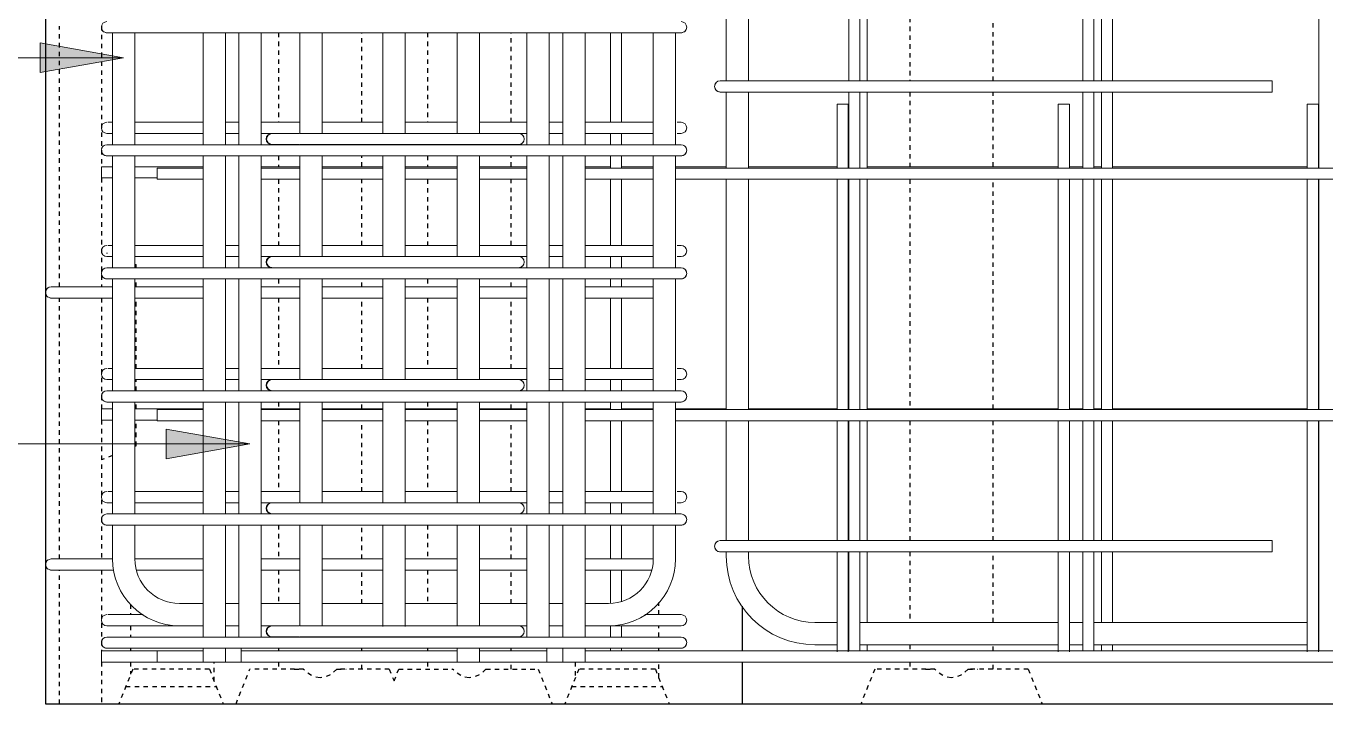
# Model space of a CAD drawing. Header units: millimetres. Extents: x -1209 to 17985, y -2296 to 18684.
# Drawn here: x 1075 to 2007, y -1395 to -909 of the extents above; entities that cross this region are included whole.
import ezdxf

# ---------------------------------------------------------------- set-up
doc = ezdxf.new("R2010")
doc.units = ezdxf.units.MM
doc.linetypes.add('Dash', pattern=[6.36, 3.18, -3.18])
for name, color, linetype, lineweight in [('A-WALL', 113, 'Continuous', 25), ('A-WALL-HDLN', 110, 'Dash', 25), ('S-RBAR', 171, 'Continuous', 18), ('S-RBAR-IDEN', 171, 'Continuous', 9)]:
    doc.layers.add(name, color=color, linetype=linetype, lineweight=lineweight)

msp = doc.modelspace()

# ---------------------------------------------------------------- hatches: boundary and pattern name
at = {"layer": 'S-RBAR-IDEN'}
for points in [[(1144.80383, -931.64159), (1084.80383, -921.06197), (1084.80383, -942.22121)], [(1235.40383, -1208.54556), (1175.40383, -1197.96594), (1175.40383, -1219.12518)]]:
    msp.add_hatch(color=256, dxfattribs=at).paths.add_polyline_path(points)

# ---------------------------------------------------------------- linework, layer by layer
at = {"layer": 'A-WALL'}
for p, q in [((1088.80383, 3040), (1088.80383, -1395)), ((1588.80383, -1357), (1588.80383, -1324.76193)), ((1588.80383, -1395), (1588.80383, -1365)), ((1088.80383, -1395), (2588.80383, -1395))]:
    msp.add_line(p, q, dxfattribs=at)
at = {"layer": 'A-WALL-HDLN'}
for p, q in [((1708.8071, -845.72581), (1708.8071, -948.23915)), ((1768.8071, -948.23915), (1768.8071, -845.72581)), ((1098.80641, -1095.95455), (1098.80641, -908.90909)), ((1128.80383, -908.90909), (1128.80383, -1009.81425)), ((1255.80383, -913.75), (1255.80383, -977.93359)), ((1315.80383, -977.93359), (1315.80383, -913.75)), ((1362.80383, -913.75), (1362.80383, -977.93359)), ((1422.80383, -977.93359), (1422.80383, -913.75)), ((1708.8071, -956.23915), (1708.8071, -1009.81425)), ((1768.8071, -1009.81425), (1768.8071, -956.23915)), ((1255.80383, -1002), (1255.80383, -1009.81425)), ((1315.80383, -1009.81425), (1315.80383, -1002)), ((1362.80383, -1002), (1362.80383, -1009.81425)), ((1422.80383, -1009.81425), (1422.80383, -1002)), ((1128.80383, -1017.81425), (1128.80383, -1095.95455)), ((1255.80383, -1018.81721), (1255.80383, -1066.18359)), ((1315.80383, -1066.18359), (1315.80383, -1018.81721)), ((1362.80383, -1018.81721), (1362.80383, -1066.18359)), ((1422.80383, -1066.18359), (1422.80383, -1018.81721)), ((1708.8071, -1018.81721), (1708.8071, -1183.40713)), ((1768.8071, -1183.40713), (1768.8071, -1018.81721)), ((1132.44479, -1071.45638), (1133.01666, -1071.68513)), ((1152.80383, -1079.6), (1153.80383, -1080)), ((1153.80383, -1082.25), (1153.80383, -1080)), ((1153.80383, -1095.95455), (1153.80383, -1090.25)), ((1255.80383, -1090.25), (1255.80383, -1095.95455)), ((1315.80383, -1095.95455), (1315.80383, -1090.25)), ((1362.80383, -1090.25), (1362.80383, -1095.95455)), ((1422.80383, -1095.95455), (1422.80383, -1090.25)), ((1098.80641, -1291), (1098.80641, -1103.95455)), ((1128.80383, -1103.95455), (1128.80383, -1183.40713)), ((1153.80383, -1154.43359), (1153.80383, -1103.95455)), ((1255.80383, -1103.95455), (1255.80383, -1154.43359)), ((1315.80383, -1154.43359), (1315.80383, -1103.95455)), ((1362.80383, -1103.95455), (1362.80383, -1154.43359)), ((1422.80383, -1154.43359), (1422.80383, -1103.95455)), ((1153.80383, -1170.5), (1153.80383, -1162.43359)), ((1153.80383, -1183.40713), (1153.80383, -1178.5)), ((1255.80383, -1178.5), (1255.80383, -1183.40713)), ((1315.80383, -1183.40713), (1315.80383, -1178.5)), ((1362.80383, -1178.5), (1362.80383, -1183.40713)), ((1422.80383, -1183.40713), (1422.80383, -1178.5)), ((1128.80383, -1191.40713), (1128.80383, -1291)), ((1153.80383, -1210), (1153.80383, -1191.40713)), ((1255.80383, -1191.9086), (1255.80383, -1242.68359)), ((1315.80383, -1242.68359), (1315.80383, -1191.9086)), ((1362.80383, -1191.9086), (1362.80383, -1242.68359)), ((1422.80383, -1242.68359), (1422.80383, -1191.9086)), ((1708.8071, -1191.9086), (1708.8071, -1277.88906)), ((1768.8071, -1277.88906), (1768.8071, -1191.9086)), ((1153.80383, -1210), (1152.80383, -1210.4)), ((1136.80383, -1216.8), (1128.85344, -1219.98016)), ((1255.80383, -1266.75), (1255.80383, -1291)), ((1315.80383, -1291), (1315.80383, -1266.75)), ((1362.80383, -1266.75), (1362.80383, -1291)), ((1422.80383, -1291), (1422.80383, -1266.75)), ((1708.8071, -1285.88906), (1708.8071, -1336.5)), ((1768.8071, -1336.5), (1768.8071, -1285.88906)), ((1098.80641, -1395), (1098.80641, -1299)), ((1128.80383, -1299), (1128.80383, -1357)), ((1255.80383, -1299), (1255.80383, -1322.93359)), ((1315.80383, -1322.93359), (1315.80383, -1299)), ((1362.80383, -1299), (1362.80383, -1322.93359)), ((1422.80383, -1322.93359), (1422.80383, -1299)), ((1149.80383, -1323.49477), (1149.80383, -1330.93359)), ((1528.80383, -1330.93359), (1528.80383, -1322.19154)), ((1149.80383, -1338.93359), (1149.80383, -1347)), ((1528.80383, -1347), (1528.80383, -1338.93359)), ((1149.80383, -1355), (1149.80383, -1357)), ((1255.80383, -1355), (1255.80383, -1357)), ((1315.80383, -1357), (1315.80383, -1355)), ((1362.80383, -1355), (1362.80383, -1357)), ((1422.80383, -1357), (1422.80383, -1355)), ((1528.80383, -1357), (1528.80383, -1355)), ((1708.8071, -1352.5), (1708.8071, -1357)), ((1768.8071, -1357), (1768.8071, -1352.5)), ((1128.80383, -1365), (1128.80383, -1394.95039)), ((1151.30383, -1370), (1141.32367, -1394.95039)), ((1149.80383, -1365), (1149.80383, -1373.62478)), ((1206.30383, -1370), (1151.30383, -1370)), ((1206.30383, -1370), (1216.28399, -1394.95039)), ((1209.80383, -1378.62478), (1209.80383, -1365)), ((1225.42367, -1394.95039), (1235.40383, -1370)), ((1273.81425, -1370), (1235.40383, -1370)), ((1255.80383, -1365), (1255.80383, -1370)), ((1267.20155, -1370), (1273.81425, -1370)), ((1297.79341, -1370), (1304.40611, -1370)), ((1335.40383, -1370), (1297.79341, -1370)), ((1315.80383, -1370), (1315.80383, -1365)), ((1335.40383, -1370), (1338.80383, -1378.5)), ((1338.80383, -1378.5), (1342.20383, -1370)), ((1342.20383, -1370), (1380.81425, -1370)), ((1362.80383, -1365), (1362.80383, -1370)), ((1374.20155, -1370), (1380.81425, -1370)), ((1404.79341, -1370), (1411.40611, -1370)), ((1404.79341, -1370), (1442.20383, -1370)), ((1422.80383, -1370), (1422.80383, -1365)), ((1442.20383, -1370), (1452.18399, -1394.95039)), ((1471.30383, -1370), (1461.32367, -1394.95039)), ((1468.80383, -1365), (1468.80383, -1376.12478)), ((1526.30383, -1370), (1471.30383, -1370)), ((1526.30383, -1370), (1536.28399, -1394.95039)), ((1528.80383, -1376.12478), (1528.80383, -1365)), ((1683.8071, -1370), (1673.8071, -1395)), ((1726.81752, -1370), (1683.8071, -1370)), ((1708.8071, -1365), (1708.8071, -1370)), ((1720.20482, -1370), (1726.81752, -1370)), ((1750.79668, -1370), (1757.40938, -1370)), ((1793.8071, -1370), (1750.79668, -1370)), ((1768.8071, -1370), (1768.8071, -1365)), ((1793.8071, -1370), (1803.8071, -1395)), ((1146.35392, -1382.5), (1211.25374, -1382.5)), ((1466.35392, -1382.5), (1531.25374, -1382.5))]:
    msp.add_line(p, q, dxfattribs=at)
at = {"layer": 'A-WALL-HDLN', "flags": 128}
for points in [[(1285.80383, -1376.25), (1282.72572, -1375.85417), (1279.68011, -1374.67088), (1276.69913, -1372.71259), (1273.81425, -1370)], [(1297.79341, -1370), (1294.90853, -1372.71259), (1291.92755, -1374.67088), (1288.88194, -1375.85417), (1285.80383, -1376.25)], [(1392.80383, -1376.25), (1389.72572, -1375.85417), (1386.68011, -1374.67088), (1383.69913, -1372.71259), (1380.81425, -1370)], [(1404.79341, -1370), (1401.90853, -1372.71259), (1398.92755, -1374.67088), (1395.88194, -1375.85417), (1392.80383, -1376.25)], [(1738.8071, -1376.25), (1735.72899, -1375.85417), (1732.68338, -1374.67088), (1729.7024, -1372.71259), (1726.81752, -1370)], [(1750.79668, -1370), (1747.9118, -1372.71259), (1744.93083, -1374.67088), (1741.88521, -1375.85417), (1738.8071, -1376.25)]]:
    msp.add_lwpolyline(points, dxfattribs=at)
at = {"layer": 'S-RBAR'}
for p, q in [((1577.21798, -845.72581), (1577.21798, -948.23915)), ((1593.21798, -845.72581), (1593.21798, -948.23915)), ((1665.09781, -948.23915), (1665.09781, -845.72581)), ((1673.09781, -948.23915), (1673.09781, -845.72581)), ((1678.20198, -948.23915), (1678.20198, -845.72581)), ((1832.98901, -948.23915), (1832.98901, -845.72581)), ((1840.98901, -948.23915), (1840.98901, -845.72581)), ((1846.32235, -948.23915), (1846.32235, -845.72581)), ((1854.32235, -948.23915), (1854.32235, -845.72581)), ((2002.44272, -1010.81721), (2002.44272, -845.72581)), ((1152.80383, -913.75), (1132.80383, -913.75)), ((1136.80383, -913.75), (1136.80383, -994)), ((1152.80383, -913.75), (1524.80383, -913.75)), ((1152.80383, -913.75), (1152.80383, -994)), ((1201.76348, -994), (1201.76348, -913.75)), ((1217.76348, -994), (1217.76348, -913.75)), ((1227.40383, -913.75), (1227.40383, -994)), ((1243.40383, -913.75), (1243.40383, -994)), ((1271.15383, -985.93359), (1271.15383, -913.75)), ((1287.15383, -985.93359), (1287.15383, -913.75)), ((1330.80383, -913.75), (1330.80383, -985.93359)), ((1346.80383, -913.75), (1346.80383, -985.93359)), ((1384.20383, -985.93359), (1384.20383, -913.75)), ((1400.20383, -985.93359), (1400.20383, -913.75)), ((1434.20383, -913.75), (1434.20383, -994)), ((1450.20383, -913.75), (1450.20383, -994)), ((1459.84418, -994), (1459.84418, -913.75)), ((1475.84418, -994), (1475.84418, -913.75)), ((1494.0816, -977.93359), (1494.0816, -913.75)), ((1502.0816, -977.93359), (1502.0816, -913.75)), ((1538.94597, -913.75), (1524.80383, -913.75)), ((1524.80383, -994), (1524.80383, -913.75)), ((1544.80383, -913.75), (1538.94597, -913.75)), ((1544.80383, -913.75), (1538.94597, -913.75)), ((1540.80383, -994), (1540.80383, -913.75)), ((1608.80383, -948.23915), (1572.80383, -948.23915)), ((1608.80383, -948.23915), (1968.80383, -948.23915)), ((1968.80383, -956.23915), (1968.80383, -948.23915)), ((1608.80383, -956.23915), (1572.80383, -956.23915)), ((1577.21798, -956.23915), (1577.21798, -1010.81721)), ((1593.21798, -956.23915), (1593.21798, -1010.81721)), ((1608.80383, -956.23915), (1968.80383, -956.23915)), ((1665.09781, -1010.81721), (1665.09781, -956.23915)), ((1673.09781, -1010.81721), (1673.09781, -956.23915)), ((1678.20198, -1010.81721), (1678.20198, -956.23915)), ((1832.98901, -1010.81721), (1832.98901, -956.23915)), ((1840.98901, -1010.81721), (1840.98901, -956.23915)), ((1846.32235, -1010.81721), (1846.32235, -956.23915)), ((1854.32235, -1010.81721), (1854.32235, -956.23915)), ((1664.77013, -965), (1656.77013, -965)), ((1656.77013, -1010.81721), (1656.77013, -965)), ((1664.77013, -1010.81721), (1664.77013, -965)), ((1823.39885, -965), (1815.39885, -965)), ((1815.39885, -1010.81721), (1815.39885, -965)), ((1823.39885, -1010.81721), (1823.39885, -965)), ((2002.02757, -965), (1994.02757, -965)), ((1994.02757, -1010.81721), (1994.02757, -965)), ((2002.02757, -1010.81721), (2002.02757, -965)), ((1133.48531, -977.93359), (1136.26863, -977.93359)), ((1201.76348, -977.93359), (1152.80383, -977.93359)), ((1227.40383, -977.93359), (1217.76348, -977.93359)), ((1271.15383, -977.93359), (1243.40383, -977.93359)), ((1330.80383, -977.93359), (1287.15383, -977.93359)), ((1384.20383, -977.93359), (1346.80383, -977.93359)), ((1434.20383, -977.93359), (1400.20383, -977.93359)), ((1459.84418, -977.93359), (1450.20383, -977.93359)), ((1524.80383, -977.93359), (1475.84418, -977.93359)), ((1541.9959, -977.93359), (1544.80383, -977.93359)), ((1132.80383, -985.93359), (1136.50361, -985.93359)), ((1201.76348, -985.93359), (1152.80383, -985.93359)), ((1227.40383, -985.93359), (1217.76348, -985.93359)), ((1251.01521, -985.93359), (1243.40383, -985.93359)), ((1271.01521, -985.93359), (1251.01521, -985.93359)), ((1271.41521, -985.93359), (1408.19784, -985.93359)), ((1428.19784, -985.93359), (1408.19784, -985.93359)), ((1434.20383, -985.93359), (1428.19784, -985.93359)), ((1459.84418, -985.93359), (1450.20383, -985.93359)), ((1524.80383, -985.93359), (1475.84418, -985.93359)), ((1494.0816, -994), (1494.0816, -985.93359)), ((1502.0816, -994), (1502.0816, -985.93359)), ((1541.9959, -985.93359), (1544.80383, -985.93359)), ((1152.80383, -994), (1132.80383, -994)), ((1152.80383, -994), (1524.80383, -994)), ((1256.87307, -993.93359), (1251.01521, -993.93359)), ((1271.01521, -993.93359), (1256.87307, -993.93359)), ((1271.41521, -993.93359), (1408.19784, -993.93359)), ((1428.19784, -993.93359), (1408.19784, -993.93359)), ((1544.80383, -994), (1524.80383, -994)), ((1544.80383, -994), (1524.80383, -994)), ((1152.80383, -1002), (1132.80383, -1002)), ((1136.80383, -1002), (1136.80383, -1082.25)), ((1152.80383, -1002), (1524.80383, -1002)), ((1152.80383, -1002), (1152.80383, -1082.25)), ((1201.76348, -1082.25), (1201.76348, -1002)), ((1217.76348, -1082.25), (1217.76348, -1002)), ((1227.40383, -1002), (1227.40383, -1082.25)), ((1243.40383, -1002), (1243.40383, -1082.25)), ((1271.15383, -1074.18359), (1271.15383, -1002)), ((1287.15383, -1074.18359), (1287.15383, -1002)), ((1330.80383, -1002), (1330.80383, -1074.18359)), ((1346.80383, -1002), (1346.80383, -1074.18359)), ((1384.20383, -1074.18359), (1384.20383, -1002)), ((1400.20383, -1074.18359), (1400.20383, -1002)), ((1434.20383, -1002), (1434.20383, -1082.25)), ((1450.20383, -1002), (1450.20383, -1082.25)), ((1459.84418, -1082.25), (1459.84418, -1002)), ((1475.84418, -1082.25), (1475.84418, -1002)), ((1494.0816, -1010.81721), (1494.0816, -1002)), ((1502.0816, -1010.81721), (1502.0816, -1002)), ((1538.94597, -1002), (1524.80383, -1002)), ((1524.80383, -1082.25), (1524.80383, -1002)), ((1544.80383, -1002), (1538.94597, -1002)), ((1544.80383, -1002), (1538.94597, -1002)), ((1540.80383, -1082.25), (1540.80383, -1002)), ((1128.80383, -1009.81425), (1136.80383, -1009.81425)), ((1128.80383, -1017.81425), (1128.80383, -1009.81425)), ((1152.80383, -1009.81425), (1201.76348, -1009.81425)), ((1168.80383, -1010.81721), (1201.76348, -1010.81721)), ((1168.80383, -1018.81721), (1168.80383, -1010.81721)), ((1243.40383, -1009.81425), (1271.15383, -1009.81425)), ((1243.40383, -1010.81721), (1271.15383, -1010.81721)), ((1287.15383, -1009.81425), (1330.80383, -1009.81425)), ((1287.15383, -1010.81721), (1330.80383, -1010.81721)), ((1346.80383, -1009.81425), (1384.20383, -1009.81425)), ((1346.80383, -1010.81721), (1384.20383, -1010.81721)), ((1400.20383, -1009.81425), (1434.20383, -1009.81425)), ((1400.20383, -1010.81721), (1434.20383, -1010.81721)), ((1475.84418, -1009.81425), (1494.0816, -1009.81425)), ((1475.84418, -1010.81721), (1524.80383, -1010.81721)), ((1502.0816, -1009.81425), (1524.80383, -1009.81425)), ((1540.80383, -1009.81425), (1577.21798, -1009.81425)), ((1540.80383, -1010.81721), (2518.80383, -1010.81721)), ((1593.21798, -1009.81425), (1656.77013, -1009.81425)), ((1678.20198, -1009.81425), (1815.39885, -1009.81425)), ((1823.39885, -1009.81425), (1832.98901, -1009.81425)), ((1840.98901, -1009.81425), (1846.32235, -1009.81425)), ((1854.32235, -1009.81425), (1994.02757, -1009.81425)), ((1128.80383, -1017.81425), (1136.80383, -1017.81425)), ((1152.80383, -1017.81425), (1168.80383, -1017.81425)), ((1168.80383, -1018.81721), (1201.76348, -1018.81721)), ((1243.40383, -1018.81721), (1271.15383, -1018.81721)), ((1287.15383, -1018.81721), (1330.80383, -1018.81721)), ((1346.80383, -1018.81721), (1384.20383, -1018.81721)), ((1400.20383, -1018.81721), (1434.20383, -1018.81721)), ((1475.84418, -1018.81721), (1524.80383, -1018.81721)), ((1494.0816, -1066.18359), (1494.0816, -1018.81721)), ((1502.0816, -1066.18359), (1502.0816, -1018.81721)), ((1540.80383, -1018.81721), (2518.80383, -1018.81721)), ((1577.21798, -1018.81721), (1577.21798, -1183.9086)), ((1593.21798, -1018.81721), (1593.21798, -1183.9086)), ((1656.77013, -1183.9086), (1656.77013, -1018.81721)), ((1664.77013, -1183.9086), (1664.77013, -1018.81721)), ((1665.09781, -1183.9086), (1665.09781, -1018.81721)), ((1673.09781, -1183.9086), (1673.09781, -1018.81721)), ((1678.20198, -1183.9086), (1678.20198, -1018.81721)), ((1815.39885, -1183.9086), (1815.39885, -1018.81721)), ((1823.39885, -1183.9086), (1823.39885, -1018.81721)), ((1832.98901, -1183.9086), (1832.98901, -1018.81721)), ((1840.98901, -1183.9086), (1840.98901, -1018.81721)), ((1846.32235, -1183.9086), (1846.32235, -1018.81721)), ((1854.32235, -1183.9086), (1854.32235, -1018.81721)), ((1994.02757, -1183.9086), (1994.02757, -1018.81721)), ((2002.02757, -1183.9086), (2002.02757, -1018.81721)), ((2002.44272, -1183.9086), (2002.44272, -1018.81721)), ((1133.48531, -1066.18359), (1136.26863, -1066.18359)), ((1201.76348, -1066.18359), (1152.80383, -1066.18359)), ((1227.40383, -1066.18359), (1217.76348, -1066.18359)), ((1271.15383, -1066.18359), (1243.40383, -1066.18359)), ((1330.80383, -1066.18359), (1287.15383, -1066.18359)), ((1384.20383, -1066.18359), (1346.80383, -1066.18359)), ((1434.20383, -1066.18359), (1400.20383, -1066.18359)), ((1459.84418, -1066.18359), (1450.20383, -1066.18359)), ((1524.80383, -1066.18359), (1475.84418, -1066.18359)), ((1541.9959, -1066.18359), (1544.80383, -1066.18359)), ((1132.80383, -1074.18359), (1136.50361, -1074.18359)), ((1201.76348, -1074.18359), (1152.80383, -1074.18359)), ((1227.40383, -1074.18359), (1217.76348, -1074.18359)), ((1251.01521, -1074.18359), (1243.40383, -1074.18359)), ((1271.01521, -1074.18359), (1251.01521, -1074.18359)), ((1271.41521, -1074.18359), (1408.19784, -1074.18359)), ((1428.19784, -1074.18359), (1408.19784, -1074.18359)), ((1434.20383, -1074.18359), (1428.19784, -1074.18359)), ((1459.84418, -1074.18359), (1450.20383, -1074.18359)), ((1524.80383, -1074.18359), (1475.84418, -1074.18359)), ((1494.0816, -1082.25), (1494.0816, -1074.18359)), ((1502.0816, -1082.25), (1502.0816, -1074.18359)), ((1541.9959, -1074.18359), (1544.80383, -1074.18359)), ((1152.80383, -1082.25), (1132.80383, -1082.25)), ((1152.80383, -1090.25), (1132.80383, -1090.25)), ((1136.80383, -1090.25), (1136.80383, -1170.5)), ((1152.80383, -1082.25), (1524.80383, -1082.25)), ((1152.80383, -1090.25), (1524.80383, -1090.25)), ((1152.80383, -1090.25), (1152.80383, -1170.5)), ((1201.76348, -1170.5), (1201.76348, -1090.25)), ((1217.76348, -1170.5), (1217.76348, -1090.25)), ((1227.40383, -1090.25), (1227.40383, -1170.5)), ((1243.40383, -1090.25), (1243.40383, -1170.5)), ((1256.87307, -1082.18359), (1251.01521, -1082.18359)), ((1271.01521, -1082.18359), (1256.87307, -1082.18359)), ((1271.15383, -1162.43359), (1271.15383, -1090.25)), ((1271.41521, -1082.18359), (1408.19784, -1082.18359)), ((1287.15383, -1162.43359), (1287.15383, -1090.25)), ((1330.80383, -1090.25), (1330.80383, -1162.43359)), ((1346.80383, -1090.25), (1346.80383, -1162.43359)), ((1384.20383, -1162.43359), (1384.20383, -1090.25)), ((1400.20383, -1162.43359), (1400.20383, -1090.25)), ((1428.19784, -1082.18359), (1408.19784, -1082.18359)), ((1434.20383, -1090.25), (1434.20383, -1170.5)), ((1450.20383, -1090.25), (1450.20383, -1170.5)), ((1459.84418, -1170.5), (1459.84418, -1090.25)), ((1475.84418, -1170.5), (1475.84418, -1090.25)), ((1494.0816, -1095.95455), (1494.0816, -1090.25)), ((1502.0816, -1095.95455), (1502.0816, -1090.25)), ((1544.80383, -1082.25), (1524.80383, -1082.25)), ((1544.80383, -1082.25), (1524.80383, -1082.25)), ((1538.94597, -1090.25), (1524.80383, -1090.25)), ((1524.80383, -1170.5), (1524.80383, -1090.25)), ((1544.80383, -1090.25), (1538.94597, -1090.25)), ((1544.80383, -1090.25), (1538.94597, -1090.25)), ((1540.80383, -1170.5), (1540.80383, -1090.25)), ((1112.80383, -1095.95455), (1092.80383, -1095.95455)), ((1112.80383, -1095.95455), (1136.80383, -1095.95455)), ((1152.80383, -1095.95455), (1201.76348, -1095.95455)), ((1243.40383, -1095.95455), (1271.15383, -1095.95455)), ((1287.15383, -1095.95455), (1330.80383, -1095.95455)), ((1346.80383, -1095.95455), (1384.20383, -1095.95455)), ((1400.20383, -1095.95455), (1434.20383, -1095.95455)), ((1475.84418, -1095.95455), (1524.80383, -1095.95455)), ((1112.80383, -1103.95455), (1092.80383, -1103.95455)), ((1112.80383, -1103.95455), (1136.80383, -1103.95455)), ((1152.80383, -1103.95455), (1201.76348, -1103.95455)), ((1243.40383, -1103.95455), (1271.15383, -1103.95455)), ((1287.15383, -1103.95455), (1330.80383, -1103.95455)), ((1346.80383, -1103.95455), (1384.20383, -1103.95455)), ((1400.20383, -1103.95455), (1434.20383, -1103.95455)), ((1475.84418, -1103.95455), (1524.80383, -1103.95455)), ((1494.0816, -1154.43359), (1494.0816, -1103.95455)), ((1502.0816, -1154.43359), (1502.0816, -1103.95455)), ((1133.48531, -1154.43359), (1136.26863, -1154.43359)), ((1201.76348, -1154.43359), (1152.80383, -1154.43359)), ((1227.40383, -1154.43359), (1217.76348, -1154.43359)), ((1271.15383, -1154.43359), (1243.40383, -1154.43359)), ((1330.80383, -1154.43359), (1287.15383, -1154.43359)), ((1384.20383, -1154.43359), (1346.80383, -1154.43359)), ((1434.20383, -1154.43359), (1400.20383, -1154.43359)), ((1459.84418, -1154.43359), (1450.20383, -1154.43359)), ((1524.80383, -1154.43359), (1475.84418, -1154.43359)), ((1541.9959, -1154.43359), (1544.80383, -1154.43359)), ((1132.80383, -1162.43359), (1136.50361, -1162.43359)), ((1201.76348, -1162.43359), (1152.80383, -1162.43359)), ((1227.40383, -1162.43359), (1217.76348, -1162.43359)), ((1251.01521, -1162.43359), (1243.40383, -1162.43359)), ((1271.01521, -1162.43359), (1251.01521, -1162.43359)), ((1271.41521, -1162.43359), (1408.19784, -1162.43359)), ((1428.19784, -1162.43359), (1408.19784, -1162.43359)), ((1434.20383, -1162.43359), (1428.19784, -1162.43359)), ((1459.84418, -1162.43359), (1450.20383, -1162.43359)), ((1524.80383, -1162.43359), (1475.84418, -1162.43359)), ((1494.0816, -1170.5), (1494.0816, -1162.43359)), ((1502.0816, -1170.5), (1502.0816, -1162.43359)), ((1541.9959, -1162.43359), (1544.80383, -1162.43359)), ((1152.80383, -1170.5), (1132.80383, -1170.5)), ((1152.80383, -1170.5), (1524.80383, -1170.5)), ((1256.87307, -1170.43359), (1251.01521, -1170.43359)), ((1271.01521, -1170.43359), (1256.87307, -1170.43359)), ((1271.41521, -1170.43359), (1408.19784, -1170.43359)), ((1428.19784, -1170.43359), (1408.19784, -1170.43359)), ((1544.80383, -1170.5), (1524.80383, -1170.5)), ((1544.80383, -1170.5), (1524.80383, -1170.5)), ((1128.80383, -1183.40713), (1136.80383, -1183.40713)), ((1128.80383, -1191.40713), (1128.80383, -1183.40713)), ((1152.80383, -1178.5), (1132.80383, -1178.5)), ((1136.80383, -1178.5), (1136.80383, -1258.75)), ((1152.80383, -1178.5), (1524.80383, -1178.5)), ((1152.80383, -1178.5), (1152.80383, -1258.75)), ((1152.80383, -1183.40713), (1201.76348, -1183.40713)), ((1201.76348, -1258.75), (1201.76348, -1178.5)), ((1217.76348, -1258.75), (1217.76348, -1178.5)), ((1227.40383, -1178.5), (1227.40383, -1258.75)), ((1243.40383, -1178.5), (1243.40383, -1258.75)), ((1243.40383, -1183.40713), (1271.15383, -1183.40713)), ((1271.15383, -1250.68359), (1271.15383, -1178.5)), ((1287.15383, -1250.68359), (1287.15383, -1178.5)), ((1287.15383, -1183.40713), (1330.80383, -1183.40713)), ((1330.80383, -1178.5), (1330.80383, -1250.68359)), ((1346.80383, -1178.5), (1346.80383, -1250.68359)), ((1346.80383, -1183.40713), (1384.20383, -1183.40713)), ((1384.20383, -1250.68359), (1384.20383, -1178.5)), ((1400.20383, -1250.68359), (1400.20383, -1178.5)), ((1400.20383, -1183.40713), (1434.20383, -1183.40713)), ((1434.20383, -1178.5), (1434.20383, -1258.75)), ((1450.20383, -1178.5), (1450.20383, -1258.75)), ((1459.84418, -1258.75), (1459.84418, -1178.5)), ((1475.84418, -1258.75), (1475.84418, -1178.5)), ((1475.84418, -1183.40713), (1494.0816, -1183.40713)), ((1494.0816, -1183.9086), (1494.0816, -1178.5)), ((1502.0816, -1183.9086), (1502.0816, -1178.5)), ((1502.0816, -1183.40713), (1524.80383, -1183.40713)), ((1538.94597, -1178.5), (1524.80383, -1178.5)), ((1524.80383, -1258.75), (1524.80383, -1178.5)), ((1544.80383, -1178.5), (1538.94597, -1178.5)), ((1544.80383, -1178.5), (1538.94597, -1178.5)), ((1540.80383, -1258.75), (1540.80383, -1178.5)), ((1540.80383, -1183.40713), (1577.21798, -1183.40713)), ((1593.21798, -1183.40713), (1656.77013, -1183.40713)), ((1678.20198, -1183.40713), (1815.39885, -1183.40713)), ((1823.39885, -1183.40713), (1832.98901, -1183.40713)), ((1840.98901, -1183.40713), (1846.32235, -1183.40713)), ((1854.32235, -1183.40713), (1994.02757, -1183.40713)), ((1128.80383, -1191.40713), (1136.80383, -1191.40713)), ((1152.80383, -1191.40713), (1168.80383, -1191.40713)), ((1168.80383, -1183.9086), (1201.76348, -1183.9086)), ((1168.80383, -1191.9086), (1168.80383, -1183.9086)), ((1168.80383, -1191.9086), (1201.76348, -1191.9086)), ((1243.40383, -1183.9086), (1271.15383, -1183.9086)), ((1243.40383, -1191.9086), (1271.15383, -1191.9086)), ((1287.15383, -1183.9086), (1330.80383, -1183.9086)), ((1287.15383, -1191.9086), (1330.80383, -1191.9086)), ((1346.80383, -1183.9086), (1384.20383, -1183.9086)), ((1346.80383, -1191.9086), (1384.20383, -1191.9086)), ((1400.20383, -1183.9086), (1434.20383, -1183.9086)), ((1400.20383, -1191.9086), (1434.20383, -1191.9086)), ((1475.84418, -1183.9086), (1524.80383, -1183.9086)), ((1475.84418, -1191.9086), (1524.80383, -1191.9086)), ((1494.0816, -1242.68359), (1494.0816, -1191.9086)), ((1502.0816, -1242.68359), (1502.0816, -1191.9086)), ((1540.80383, -1183.9086), (2518.80383, -1183.9086)), ((1540.80383, -1191.9086), (2518.80383, -1191.9086)), ((1577.21798, -1191.9086), (1577.21798, -1277.88906)), ((1593.21798, -1191.9086), (1593.21798, -1277.88906)), ((1656.77013, -1277.88906), (1656.77013, -1191.9086)), ((1664.77013, -1277.88906), (1664.77013, -1191.9086)), ((1665.09781, -1277.88906), (1665.09781, -1191.9086)), ((1673.09781, -1277.88906), (1673.09781, -1191.9086)), ((1678.20198, -1277.88906), (1678.20198, -1191.9086)), ((1815.39885, -1277.88906), (1815.39885, -1191.9086)), ((1823.39885, -1277.88906), (1823.39885, -1191.9086)), ((1832.98901, -1277.88906), (1832.98901, -1191.9086)), ((1840.98901, -1277.88906), (1840.98901, -1191.9086)), ((1846.32235, -1277.88906), (1846.32235, -1191.9086)), ((1854.32235, -1277.88906), (1854.32235, -1191.9086)), ((1994.02757, -1325), (1994.02757, -1191.9086)), ((2002.02757, -1325), (2002.02757, -1191.9086)), ((2002.44272, -1357), (2002.44272, -1191.9086)), ((1133.48531, -1242.68359), (1136.26863, -1242.68359)), ((1201.76348, -1242.68359), (1152.80383, -1242.68359)), ((1227.40383, -1242.68359), (1217.76348, -1242.68359)), ((1271.15383, -1242.68359), (1243.40383, -1242.68359)), ((1330.80383, -1242.68359), (1287.15383, -1242.68359)), ((1384.20383, -1242.68359), (1346.80383, -1242.68359)), ((1434.20383, -1242.68359), (1400.20383, -1242.68359)), ((1459.84418, -1242.68359), (1450.20383, -1242.68359)), ((1524.80383, -1242.68359), (1475.84418, -1242.68359)), ((1541.9959, -1242.68359), (1544.80383, -1242.68359)), ((1132.80383, -1250.68359), (1136.50361, -1250.68359)), ((1201.76348, -1250.68359), (1152.80383, -1250.68359)), ((1227.40383, -1250.68359), (1217.76348, -1250.68359)), ((1251.01521, -1250.68359), (1243.40383, -1250.68359)), ((1271.01521, -1250.68359), (1251.01521, -1250.68359)), ((1271.41521, -1250.68359), (1408.19784, -1250.68359)), ((1428.19784, -1250.68359), (1408.19784, -1250.68359)), ((1434.20383, -1250.68359), (1428.19784, -1250.68359)), ((1459.84418, -1250.68359), (1450.20383, -1250.68359)), ((1524.80383, -1250.68359), (1475.84418, -1250.68359)), ((1494.0816, -1258.75), (1494.0816, -1250.68359)), ((1502.0816, -1258.75), (1502.0816, -1250.68359)), ((1541.9959, -1250.68359), (1544.80383, -1250.68359)), ((1152.80383, -1258.75), (1132.80383, -1258.75)), ((1152.80383, -1266.75), (1132.80383, -1266.75)), ((1136.80383, -1266.75), (1136.80383, -1290.93359)), ((1152.80383, -1258.75), (1524.80383, -1258.75)), ((1152.80383, -1266.75), (1524.80383, -1266.75)), ((1152.80383, -1266.75), (1152.80383, -1290.93359)), ((1201.76348, -1347), (1201.76348, -1266.75)), ((1217.76348, -1347), (1217.76348, -1266.75)), ((1227.40383, -1266.75), (1227.40383, -1307)), ((1243.40383, -1266.75), (1243.40383, -1307)), ((1256.87307, -1258.68359), (1251.01521, -1258.68359)), ((1271.01521, -1258.68359), (1256.87307, -1258.68359)), ((1271.15383, -1338.93359), (1271.15383, -1266.75)), ((1271.41521, -1258.68359), (1408.19784, -1258.68359)), ((1287.15383, -1338.93359), (1287.15383, -1266.75)), ((1330.80383, -1266.75), (1330.80383, -1307)), ((1346.80383, -1266.75), (1346.80383, -1307)), ((1384.20383, -1338.93359), (1384.20383, -1266.75)), ((1400.20383, -1338.93359), (1400.20383, -1266.75)), ((1428.19784, -1258.68359), (1408.19784, -1258.68359)), ((1434.20383, -1266.75), (1434.20383, -1307)), ((1450.20383, -1266.75), (1450.20383, -1307)), ((1459.84418, -1347), (1459.84418, -1266.75)), ((1475.84418, -1347), (1475.84418, -1266.75)), ((1494.0816, -1291), (1494.0816, -1266.75)), ((1502.0816, -1291), (1502.0816, -1266.75)), ((1544.80383, -1258.75), (1524.80383, -1258.75)), ((1544.80383, -1258.75), (1524.80383, -1258.75)), ((1538.94597, -1266.75), (1524.80383, -1266.75)), ((1524.80383, -1290.93359), (1524.80383, -1266.75)), ((1544.80383, -1266.75), (1538.94597, -1266.75)), ((1544.80383, -1266.75), (1538.94597, -1266.75)), ((1540.80383, -1290.93359), (1540.80383, -1266.75)), ((1608.80383, -1277.88906), (1572.80383, -1277.88906)), ((1608.80383, -1285.88906), (1572.80383, -1285.88906)), ((1577.21798, -1285.88906), (1577.21798, -1289)), ((1593.21798, -1285.88906), (1593.21798, -1289)), ((1608.80383, -1277.88906), (1968.80383, -1277.88906)), ((1608.80383, -1285.88906), (1968.80383, -1285.88906)), ((1656.77013, -1325), (1656.77013, -1285.88906)), ((1664.77013, -1325), (1664.77013, -1285.88906)), ((1665.09781, -1357), (1665.09781, -1285.88906)), ((1673.09781, -1357), (1673.09781, -1285.88906)), ((1678.20198, -1336.5), (1678.20198, -1285.88906)), ((1815.39885, -1325), (1815.39885, -1285.88906)), ((1823.39885, -1325), (1823.39885, -1285.88906)), ((1832.98901, -1357), (1832.98901, -1285.88906)), ((1840.98901, -1357), (1840.98901, -1285.88906)), ((1846.32235, -1336.5), (1846.32235, -1285.88906)), ((1854.32235, -1336.5), (1854.32235, -1285.88906)), ((1968.80383, -1285.88906), (1968.80383, -1277.88906)), ((1112.80383, -1291), (1092.80383, -1291)), ((1112.80383, -1291), (1136.81257, -1291)), ((1152.72705, -1291), (1201.76348, -1291)), ((1243.40383, -1291), (1271.15383, -1291)), ((1287.15383, -1291), (1330.80383, -1291)), ((1346.80383, -1291), (1384.20383, -1291)), ((1400.20383, -1291), (1434.20383, -1291)), ((1475.84418, -1291), (1524.88061, -1291)), ((1112.80383, -1299), (1092.80383, -1299)), ((1112.80383, -1299), (1137.86579, -1299)), ((1153.86579, -1299), (1201.76348, -1299)), ((1243.40383, -1299), (1271.15383, -1299)), ((1287.15383, -1299), (1330.80383, -1299)), ((1346.80383, -1299), (1384.20383, -1299)), ((1400.20383, -1299), (1434.20383, -1299)), ((1475.84418, -1299), (1523.74187, -1299)), ((1494.0816, -1322.76537), (1494.0816, -1299)), ((1502.0816, -1321.43084), (1502.0816, -1299)), ((1227.40383, -1347), (1227.40383, -1307)), ((1243.40383, -1347), (1243.40383, -1307)), ((1330.80383, -1339.54531), (1330.80383, -1307)), ((1346.80383, -1339.54531), (1346.80383, -1307)), ((1434.20383, -1347), (1434.20383, -1307)), ((1450.20383, -1347), (1450.20383, -1307)), ((1184.80383, -1322.93359), (1201.76348, -1322.93359)), ((1217.76348, -1322.93359), (1227.40383, -1322.93359)), ((1243.40383, -1322.93359), (1271.15383, -1322.93359)), ((1287.15383, -1322.93359), (1330.80383, -1322.93359)), ((1346.80383, -1322.93359), (1384.20383, -1322.93359)), ((1400.20383, -1322.93359), (1434.20383, -1322.93359)), ((1450.20383, -1322.93359), (1459.84418, -1322.93359)), ((1475.84418, -1322.93359), (1492.80383, -1322.93359)), ((1133.48531, -1330.93359), (1138.66169, -1330.93359)), ((1138.66169, -1330.93359), (1152.80383, -1330.93359)), ((1158.75878, -1330.93359), (1152.80383, -1330.93359)), ((1524.80383, -1330.93359), (1518.84888, -1330.93359)), ((1524.80383, -1330.93359), (1538.94597, -1330.93359)), ((1538.94597, -1330.93359), (1544.80383, -1330.93359)), ((1656.77013, -1325), (1656.77013, -1357.65878)), ((1664.77013, -1325), (1664.77013, -1357.65878)), ((1815.39885, -1325), (1815.39885, -1357.65878)), ((1823.39885, -1325), (1823.39885, -1357.65878)), ((1994.02757, -1325), (1994.02757, -1357.65878)), ((2002.02757, -1325), (2002.02757, -1357.65878)), ((1132.80383, -1338.93359), (1152.80383, -1338.93359)), ((1184.80383, -1338.93359), (1152.80383, -1338.93359)), ((1184.80383, -1338.93359), (1201.76348, -1338.93359)), ((1217.76348, -1338.93359), (1227.40383, -1338.93359)), ((1243.40383, -1338.93359), (1251.01521, -1338.93359)), ((1271.01521, -1338.93359), (1251.01521, -1338.93359)), ((1271.41521, -1338.93359), (1408.19784, -1338.93359)), ((1428.19784, -1338.93359), (1408.19784, -1338.93359)), ((1428.19784, -1338.93359), (1434.20383, -1338.93359)), ((1450.20383, -1338.93359), (1459.84418, -1338.93359)), ((1475.84418, -1338.93359), (1492.80383, -1338.93359)), ((1524.80383, -1338.93359), (1492.80383, -1338.93359)), ((1494.0816, -1347), (1494.0816, -1338.93359)), ((1502.0816, -1347), (1502.0816, -1338.93359)), ((1524.80383, -1338.93359), (1544.80383, -1338.93359)), ((1640.71798, -1336.5), (1656.77013, -1336.5)), ((1673.09781, -1336.5), (1815.39885, -1336.5)), ((1823.39885, -1336.5), (1832.98901, -1336.5)), ((1840.98901, -1336.5), (1994.02757, -1336.5)), ((1152.80383, -1347), (1132.80383, -1347)), ((1152.80383, -1347), (1524.80383, -1347)), ((1256.87307, -1346.93359), (1251.01521, -1346.93359)), ((1271.01521, -1346.93359), (1256.87307, -1346.93359)), ((1271.41521, -1346.93359), (1408.19784, -1346.93359)), ((1428.19784, -1346.93359), (1408.19784, -1346.93359)), ((1544.80383, -1347), (1524.80383, -1347)), ((1544.80383, -1347), (1524.80383, -1347)), ((1128.80383, -1357), (1168.80383, -1357)), ((1128.80383, -1365), (1128.80383, -1357)), ((1152.80383, -1355), (1132.80383, -1355)), ((1152.80383, -1355), (1524.80383, -1355)), ((1168.80383, -1357), (1201.76348, -1357)), ((1168.80383, -1365), (1168.80383, -1357)), ((1201.76348, -1365), (1201.76348, -1355)), ((1217.76348, -1365), (1217.76348, -1355)), ((1229.17374, -1365), (1229.17374, -1355)), ((1229.17374, -1357), (1384.20383, -1357)), ((1384.20383, -1365), (1384.20383, -1355)), ((1400.20383, -1365), (1400.20383, -1355)), ((1400.20383, -1357), (1448.43392, -1357)), ((1448.43392, -1365), (1448.43392, -1355)), ((1459.84418, -1365), (1459.84418, -1355)), ((1475.84418, -1365), (1475.84418, -1355)), ((1475.84418, -1357), (2518.80383, -1357)), ((1494.0816, -1357), (1494.0816, -1355)), ((1502.0816, -1357), (1502.0816, -1355)), ((1538.94597, -1355), (1524.80383, -1355)), ((1544.80383, -1355), (1538.94597, -1355)), ((1544.80383, -1355), (1538.94597, -1355)), ((1640.71798, -1352.5), (1656.77013, -1352.5)), ((1673.09781, -1352.5), (1815.39885, -1352.5)), ((1678.20198, -1357), (1678.20198, -1352.5)), ((1823.39885, -1352.5), (1832.98901, -1352.5)), ((1840.98901, -1352.5), (1994.02757, -1352.5)), ((1846.32235, -1357), (1846.32235, -1352.5)), ((1854.32235, -1357), (1854.32235, -1352.5)), ((1128.80383, -1365), (1168.80383, -1365)), ((1168.80383, -1365), (1201.76348, -1365)), ((1217.76348, -1365), (1201.76348, -1365)), ((1229.17374, -1365), (1217.76348, -1365)), ((1229.17374, -1365), (1384.20383, -1365)), ((1400.20383, -1365), (1384.20383, -1365)), ((1400.20383, -1365), (1448.43392, -1365)), ((1459.84418, -1365), (1448.43392, -1365)), ((1475.84418, -1365), (1459.84418, -1365)), ((1475.84418, -1365), (2518.80383, -1365))]:
    msp.add_line(p, q, dxfattribs=at)
for centre, radius, start, end in [((1132.80383, -909.75), 4, 90, 270), ((1132.80383, -909.75), 4, 195, 240), ((1544.80383, -909.75), 4, 270, 90), ((1544.80383, -909.75), 4, 270, 90), ((1544.80383, -909.75), 4, 300, 345), ((1132.80383, -909.75), 4, 255, 270), ((1544.80383, -909.75), 4, 270, 285), ((1572.80383, -952.23915), 4, 90, 270), ((1572.80383, -952.23915), 4, 120, 165), ((1572.80383, -952.23915), 4, 195, 240), ((1572.80383, -952.23915), 4, 255, 270), ((1132.80383, -981.93359), 4, 90, 270), ((1544.80383, -981.93359), 4, 270, 90), ((1251.01521, -989.93359), 4, 90, 270), ((1251.41521, -989.93359), 4, 95.65916856, 264.20444504), ((1428.19784, -989.93359), 4, 270, 90), ((1428.19784, -989.93359), 4, 15, 60), ((1132.80383, -998), 4, 90, 270), ((1132.80383, -998), 4, 120, 165), ((1251.41521, -989.93359), 4, 255, 264.20444504), ((1428.19784, -989.93359), 4, 270, 285), ((1428.19784, -989.93359), 4, 300, 345), ((1544.80383, -998), 4, 270, 90), ((1544.80383, -998), 4, 270, 90), ((1544.80383, -998), 4, 15, 60), ((1132.80383, -998), 4, 195, 240), ((1132.80383, -998), 4, 255, 270), ((1544.80383, -998), 4, 270, 285), ((1544.80383, -998), 4, 300, 345), ((1132.80383, -1070.18359), 4, 90, 270), ((1544.80383, -1070.18359), 4, 270, 90), ((1251.01521, -1078.18359), 4, 90, 270), ((1251.41521, -1078.18359), 4, 95.65916856, 264.20444504), ((1428.19784, -1078.18359), 4, 270, 90), ((1428.19784, -1078.18359), 4, 15, 60), ((1428.19784, -1078.18359), 4, 300, 345), ((1132.80383, -1086.25), 4, 90, 270), ((1132.80383, -1086.25), 4, 120, 165), ((1132.80383, -1086.25), 4, 195, 240), ((1132.80383, -1086.25), 4, 255, 270), ((1251.41521, -1078.18359), 4, 255, 264.20444504), ((1428.19784, -1078.18359), 4, 270, 285), ((1544.80383, -1086.25), 4, 270, 90), ((1544.80383, -1086.25), 4, 270, 90), ((1544.80383, -1086.25), 4, 270, 285), ((1544.80383, -1086.25), 4, 15, 60), ((1544.80383, -1086.25), 4, 300, 345), ((1092.80383, -1099.95455), 4, 90, 270), ((1092.80383, -1099.95455), 4, 124.90205675, 165), ((1092.80383, -1099.95455), 4, 195, 235.09794325), ((1092.80383, -1099.95455), 4, 255, 270), ((1132.80383, -1158.43359), 4, 90, 270), ((1544.80383, -1158.43359), 4, 270, 90), ((1251.01521, -1166.43359), 4, 90, 270), ((1251.41521, -1166.43359), 4, 95.65916856, 264.20444504), ((1428.19784, -1166.43359), 4, 270, 90), ((1428.19784, -1166.43359), 4, 15, 60), ((1132.80383, -1174.5), 4, 90, 270), ((1132.80383, -1174.5), 4, 120, 165), ((1251.41521, -1166.43359), 4, 255, 264.20444504), ((1428.19784, -1166.43359), 4, 270, 285), ((1428.19784, -1166.43359), 4, 300, 345), ((1544.80383, -1174.5), 4, 270, 90), ((1544.80383, -1174.5), 4, 270, 90), ((1544.80383, -1174.5), 4, 19.76809859, 60), ((1132.80383, -1174.5), 4, 195, 240), ((1132.80383, -1174.5), 4, 255, 270), ((1544.80383, -1174.5), 4, 270, 285), ((1544.80383, -1174.5), 4, 300, 345), ((1132.80383, -1246.68359), 4, 90, 270), ((1544.80383, -1246.68359), 4, 270, 90), ((1251.01521, -1254.68359), 4, 90, 270), ((1251.41521, -1254.68359), 4, 95.65916856, 264.20444504), ((1428.19784, -1254.68359), 4, 270, 90), ((1428.19784, -1254.68359), 4, 15, 60), ((1428.19784, -1254.68359), 4, 300, 345), ((1132.80383, -1262.75), 4, 90, 270), ((1132.80383, -1262.75), 4, 120, 165), ((1132.80383, -1262.75), 4, 195, 240), ((1132.80383, -1262.75), 4, 255, 270), ((1251.41521, -1254.68359), 4, 255, 264.20444504), ((1428.19784, -1254.68359), 4, 270, 285), ((1544.80383, -1262.75), 4, 270, 90), ((1544.80383, -1262.75), 4, 270, 90), ((1544.80383, -1262.75), 4, 270, 285), ((1544.80383, -1262.75), 4, 15, 60), ((1544.80383, -1262.75), 4, 300, 345), ((1572.80383, -1281.88906), 4, 90, 270), ((1572.80383, -1281.88906), 4, 120, 165), ((1572.80383, -1281.88906), 4, 195, 240), ((1572.80383, -1281.88906), 4, 255, 270), ((1092.80383, -1295), 4, 90, 270), ((1092.80383, -1295), 4, 124.90205675, 165), ((1184.80383, -1290.93359), 48, 180, 270), ((1184.80383, -1290.93359), 32, 180, 270), ((1492.80383, -1290.93359), 32, 270, 360), ((1492.80383, -1290.93359), 48, 270, 0), ((1640.71798, -1289), 63.5, 180, 270), ((1640.71798, -1289), 47.5, 180, 270), ((1092.80383, -1295), 4, 195, 235.09794325), ((1092.80383, -1295), 4, 255, 270), ((1132.80383, -1334.93359), 4, 90, 270), ((1544.80383, -1334.93359), 4, 270, 90), ((1251.01521, -1342.93359), 4, 90, 270), ((1251.41521, -1342.93359), 4, 95.65916856, 264.20444504), ((1428.19784, -1342.93359), 4, 270, 90), ((1428.19784, -1342.93359), 4, 15, 60), ((1132.80383, -1351), 4, 90, 270), ((1132.80383, -1351), 4, 120, 165), ((1251.41521, -1342.93359), 4, 255, 264.20444504), ((1428.19784, -1342.93359), 4, 270, 285), ((1428.19784, -1342.93359), 4, 300, 345), ((1544.80383, -1351), 4, 270, 90), ((1544.80383, -1351), 4, 270, 90), ((1544.80383, -1351), 4, 15, 60), ((1132.80383, -1351), 4, 195, 240), ((1132.80383, -1351), 4, 255, 270), ((1544.80383, -1351), 4, 270, 285), ((1544.80383, -1351), 4, 300, 345)]:
    msp.add_arc(centre, radius, start, end, dxfattribs=at)
at = {"layer": 'S-RBAR-IDEN'}
for p, q in [((1144.80383, -931.64159), (1084.80383, -921.06197)), ((1084.80383, -921.06197), (1084.80383, -942.22121)), ((1144.80383, -931.64159), (837.3402, -931.64159)), ((1084.80383, -942.22121), (1144.80383, -931.64159)), ((1235.40383, -1208.54556), (1175.40383, -1197.96594)), ((1175.40383, -1197.96594), (1175.40383, -1219.12518)), ((1235.40383, -1208.54556), (837.3402, -1208.54556)), ((1175.40383, -1219.12518), (1235.40383, -1208.54556))]:
    msp.add_line(p, q, dxfattribs=at)

doc.saveas('drawing.dxf')
